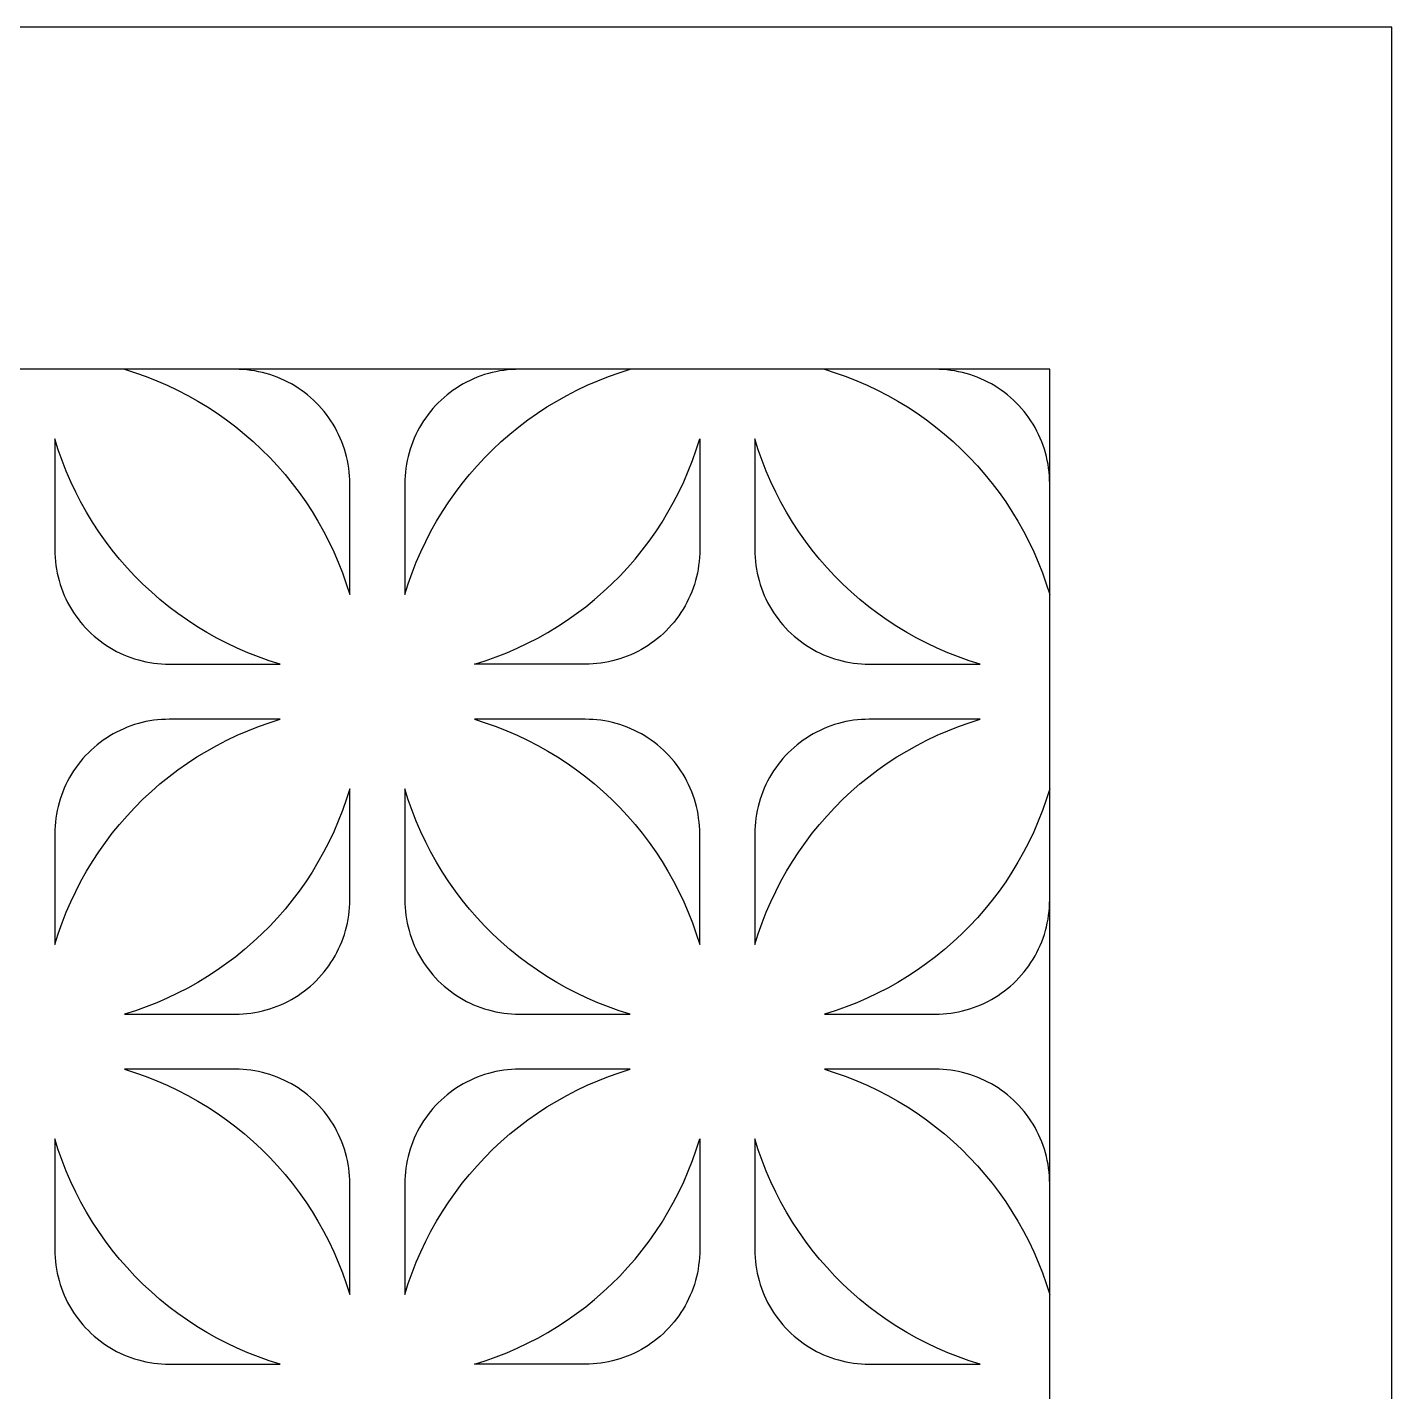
# Model space of a CAD drawing. Header units: millimetres. Extents: x 16455 to 19688, y 4050 to 7284.
# Drawn here: x 18890 to 19688, y 6486 to 7284 of the extents above; entities that cross this region are included whole.
import ezdxf

# ---------------------------------------------------------------- set-up
doc = ezdxf.new("R2010")
doc.units = ezdxf.units.MM
doc.layers.get('0').update_dxf_attribs({"color": 1, "true_color": 0xff0000})

msp = doc.modelspace()

# ---------------------------------------------------------------- linework, layer by layer
for points in [[(16454.58, 4050.49), (19687.77, 4050.49), (19687.77, 7283.68), (16454.58, 7283.68)], [(16654.58, 4250.49), (19487.77, 4250.49), (19487.77, 7083.68), (16654.58, 7083.68)]]:
    msp.add_lwpolyline(points, close=True)
for points in [[(19011.48, 7083.68), (18946.66, 7083.68)], [(18946.66, 7083.68), (18953.04, 7081.67), (18959.36, 7079.43), (18965.59, 7076.99), (18971.74, 7074.33), (18977.79, 7071.46), (18983.74, 7068.38), (18989.58, 7065.11), (18995.31, 7061.63), (19000.91, 7057.96), (19006.39, 7054.1), (19011.73, 7050.06), (19016.92, 7045.83), (19021.97, 7041.43), (19026.87, 7036.86), (19031.61, 7032.12), (19036.18, 7027.23), (19040.58, 7022.18), (19044.8, 7016.98), (19048.85, 7011.64), (19052.71, 7006.17), (19056.38, 7000.56), (19059.85, 6994.84), (19063.13, 6989), (19066.2, 6983.05), (19069.07, 6976.99), (19071.73, 6970.85), (19074.18, 6964.61), (19076.41, 6958.3), (19078.43, 6951.91)], [(19078.43, 7016.74), (19078.39, 7019.02), (19078.27, 7021.3), (19078.08, 7023.58), (19077.81, 7025.85), (19077.46, 7028.11), (19077.03, 7030.36), (19076.53, 7032.59), (19075.95, 7034.8), (19075.29, 7036.99), (19074.56, 7039.16), (19073.76, 7041.3), (19072.89, 7043.41), (19071.94, 7045.49), (19070.92, 7047.54), (19069.84, 7049.55), (19068.68, 7051.52), (19067.46, 7053.45), (19066.18, 7055.34), (19064.83, 7057.19), (19063.41, 7058.99), (19061.94, 7060.73), (19060.41, 7062.43), (19058.82, 7064.07), (19057.18, 7065.66), (19055.48, 7067.19), (19053.73, 7068.67), (19051.93, 7070.08), (19050.09, 7071.43), (19048.2, 7072.72), (19046.27, 7073.94), (19044.29, 7075.09), (19042.28, 7076.18), (19040.23, 7077.19), (19038.15, 7078.14), (19036.04, 7079.02), (19033.9, 7079.82), (19031.73, 7080.55), (19029.54, 7081.2), (19027.33, 7081.78), (19025.1, 7082.28), (19022.86, 7082.71), (19020.6, 7083.06), (19018.33, 7083.33), (19016.05, 7083.53), (19013.77, 7083.64), (19011.48, 7083.68)], [(19177.56, 7083.68), (19175.27, 7083.64), (19172.99, 7083.53), (19170.71, 7083.33), (19168.44, 7083.06), (19166.18, 7082.71), (19163.94, 7082.28), (19161.71, 7081.78), (19159.5, 7081.2), (19157.31, 7080.55), (19155.14, 7079.82), (19153, 7079.02), (19150.89, 7078.14), (19148.81, 7077.19), (19146.76, 7076.18), (19144.75, 7075.09), (19142.77, 7073.94), (19140.84, 7072.72), (19138.95, 7071.43), (19137.11, 7070.08), (19135.31, 7068.67), (19133.56, 7067.19), (19131.86, 7065.66), (19130.22, 7064.07), (19128.63, 7062.43), (19127.1, 7060.73), (19125.63, 7058.99), (19124.21, 7057.19), (19122.86, 7055.34), (19121.58, 7053.45), (19120.36, 7051.52), (19119.2, 7049.55), (19118.12, 7047.54), (19117.1, 7045.49), (19116.15, 7043.41), (19115.28, 7041.3), (19114.48, 7039.16), (19113.75, 7036.99), (19113.09, 7034.8), (19112.51, 7032.59), (19112.01, 7030.36), (19111.58, 7028.11), (19111.23, 7025.85), (19110.96, 7023.58), (19110.77, 7021.3), (19110.65, 7019.02), (19110.61, 7016.74)], [(19110.61, 6951.91), (19112.63, 6958.3), (19114.86, 6964.61), (19117.31, 6970.85), (19119.97, 6976.99), (19122.84, 6983.05), (19125.91, 6989), (19129.19, 6994.84), (19132.66, 7000.56), (19136.33, 7006.17), (19140.19, 7011.64), (19144.24, 7016.98), (19148.46, 7022.18), (19152.86, 7027.23), (19157.43, 7032.12), (19162.17, 7036.86), (19167.07, 7041.43), (19172.12, 7045.83), (19177.31, 7050.06), (19182.65, 7054.1), (19188.13, 7057.96), (19193.73, 7061.63), (19199.46, 7065.11), (19205.3, 7068.38), (19211.25, 7071.46), (19217.3, 7074.33), (19223.45, 7076.99), (19229.68, 7079.43), (19236, 7081.67), (19242.38, 7083.68)], [(19242.38, 7083.68), (19177.56, 7083.68)], [(19420.82, 7083.68), (19355.99, 7083.68)], [(19355.99, 7083.68), (19362.38, 7081.67), (19368.7, 7079.43), (19374.93, 7076.99), (19381.08, 7074.33), (19387.13, 7071.46), (19393.08, 7068.38), (19398.92, 7065.11), (19404.65, 7061.63), (19410.25, 7057.96), (19415.73, 7054.1), (19421.07, 7050.06), (19426.26, 7045.83), (19431.31, 7041.43), (19436.21, 7036.86), (19440.94, 7032.12), (19445.52, 7027.23), (19449.92, 7022.18), (19454.14, 7016.98), (19458.19, 7011.64), (19462.05, 7006.17), (19465.71, 7000.56), (19469.19, 6994.84), (19472.47, 6989), (19475.54, 6983.05), (19478.41, 6976.99), (19481.07, 6970.85), (19483.52, 6964.61), (19485.75, 6958.3), (19487.77, 6951.91)], [(19487.77, 7016.74), (19487.73, 7019.02), (19487.61, 7021.3), (19487.42, 7023.58), (19487.14, 7025.85), (19486.79, 7028.11), (19486.37, 7030.36), (19485.86, 7032.59), (19485.29, 7034.8), (19484.63, 7036.99), (19483.9, 7039.16), (19483.1, 7041.3), (19482.23, 7043.41), (19481.28, 7045.49), (19480.26, 7047.54), (19479.18, 7049.55), (19478.02, 7051.52), (19476.8, 7053.45), (19475.51, 7055.34), (19474.16, 7057.19), (19472.75, 7058.99), (19471.28, 7060.73), (19469.75, 7062.43), (19468.16, 7064.07), (19466.52, 7065.66), (19464.82, 7067.19), (19463.07, 7068.67), (19461.27, 7070.08), (19459.43, 7071.43), (19457.54, 7072.72), (19455.61, 7073.94), (19453.63, 7075.09), (19451.62, 7076.18), (19449.57, 7077.19), (19447.49, 7078.14), (19445.38, 7079.02), (19443.24, 7079.82), (19441.07, 7080.55), (19438.88, 7081.2), (19436.67, 7081.78), (19434.44, 7082.28), (19432.2, 7082.71), (19429.94, 7083.06), (19427.67, 7083.33), (19425.39, 7083.53), (19423.11, 7083.64), (19420.82, 7083.68)], [(19037.72, 6911.2), (19031.33, 6913.21), (19025.01, 6915.44), (19018.78, 6917.89), (19012.63, 6920.55), (19006.58, 6923.42), (19000.63, 6926.5), (18994.79, 6929.77), (18989.06, 6933.25), (18983.46, 6936.92), (18977.98, 6940.78), (18972.64, 6944.82), (18967.45, 6949.05), (18962.4, 6953.45), (18957.5, 6958.02), (18952.76, 6962.76), (18948.19, 6967.65), (18943.79, 6972.7), (18939.57, 6977.9), (18935.52, 6983.24), (18931.66, 6988.71), (18927.99, 6994.31), (18924.52, 7000.04), (18921.24, 7005.88), (18918.17, 7011.83), (18915.3, 7017.88), (18912.64, 7024.03), (18910.19, 7030.27), (18907.96, 7036.58), (18905.94, 7042.97)], [(18905.94, 7042.97), (18905.94, 6978.14)], [(19151.32, 6911.2), (19157.71, 6913.21), (19164.03, 6915.44), (19170.26, 6917.89), (19176.41, 6920.55), (19182.46, 6923.42), (19188.41, 6926.5), (19194.25, 6929.77), (19199.98, 6933.25), (19205.58, 6936.92), (19211.06, 6940.78), (19216.4, 6944.82), (19221.59, 6949.05), (19226.64, 6953.45), (19231.54, 6958.02), (19236.28, 6962.76), (19240.85, 6967.65), (19245.25, 6972.7), (19249.47, 6977.9), (19253.52, 6983.24), (19257.38, 6988.71), (19261.05, 6994.31), (19264.52, 7000.04), (19267.8, 7005.88), (19270.87, 7011.83), (19273.74, 7017.88), (19276.4, 7024.03), (19278.85, 7030.27), (19281.08, 7036.58), (19283.1, 7042.97)], [(19283.1, 7042.97), (19283.1, 6978.14)], [(19447.05, 6911.2), (19440.67, 6913.21), (19434.35, 6915.44), (19428.12, 6917.89), (19421.97, 6920.55), (19415.92, 6923.42), (19409.97, 6926.5), (19404.13, 6929.77), (19398.4, 6933.25), (19392.8, 6936.92), (19387.32, 6940.78), (19381.98, 6944.82), (19376.79, 6949.05), (19371.74, 6953.45), (19366.84, 6958.02), (19362.1, 6962.76), (19357.53, 6967.65), (19353.13, 6972.7), (19348.91, 6977.9), (19344.86, 6983.24), (19341, 6988.71), (19337.33, 6994.31), (19333.86, 7000.04), (19330.58, 7005.88), (19327.51, 7011.83), (19324.64, 7017.88), (19321.98, 7024.03), (19319.53, 7030.27), (19317.3, 7036.58), (19315.28, 7042.97)], [(19315.28, 7042.97), (19315.28, 6978.14)], [(19078.43, 6951.91), (19078.43, 7016.74)], [(19110.61, 7016.74), (19110.61, 6951.91)], [(19487.77, 6951.91), (19487.77, 7016.74)], [(18905.94, 6978.14), (18905.98, 6975.86), (18906.1, 6973.57), (18906.29, 6971.3), (18906.57, 6969.03), (18906.92, 6966.77), (18907.34, 6964.52), (18907.85, 6962.29), (18908.42, 6960.08), (18909.08, 6957.89), (18909.81, 6955.72), (18910.61, 6953.58), (18911.48, 6951.47), (18912.43, 6949.39), (18913.45, 6947.34), (18914.53, 6945.33), (18915.69, 6943.36), (18916.91, 6941.43), (18918.2, 6939.54), (18919.55, 6937.69), (18920.96, 6935.89), (18922.43, 6934.14), (18923.96, 6932.45), (18925.55, 6930.8), (18927.19, 6929.22), (18928.89, 6927.68), (18930.64, 6926.21), (18932.44, 6924.8), (18934.28, 6923.45), (18936.17, 6922.16), (18938.1, 6920.94), (18940.08, 6919.79), (18942.09, 6918.7), (18944.14, 6917.68), (18946.22, 6916.74), (18948.33, 6915.86), (18950.47, 6915.06), (18952.64, 6914.33), (18954.83, 6913.68), (18957.04, 6913.1), (18959.27, 6912.6), (18961.51, 6912.17), (18963.77, 6911.82), (18966.04, 6911.55), (18968.32, 6911.35), (18970.6, 6911.23), (18972.89, 6911.2)], [(19283.1, 6978.14), (19283.06, 6975.86), (19282.94, 6973.57), (19282.75, 6971.3), (19282.47, 6969.03), (19282.12, 6966.77), (19281.7, 6964.52), (19281.19, 6962.29), (19280.62, 6960.08), (19279.96, 6957.89), (19279.23, 6955.72), (19278.43, 6953.58), (19277.56, 6951.47), (19276.61, 6949.39), (19275.59, 6947.34), (19274.51, 6945.33), (19273.35, 6943.36), (19272.13, 6941.43), (19270.84, 6939.54), (19269.5, 6937.69), (19268.08, 6935.89), (19266.61, 6934.14), (19265.08, 6932.45), (19263.49, 6930.8), (19261.85, 6929.22), (19260.15, 6927.68), (19258.4, 6926.21), (19256.6, 6924.8), (19254.76, 6923.45), (19252.87, 6922.16), (19250.94, 6920.94), (19248.96, 6919.79), (19246.95, 6918.7), (19244.9, 6917.68), (19242.82, 6916.74), (19240.71, 6915.86), (19238.57, 6915.06), (19236.4, 6914.33), (19234.21, 6913.68), (19232, 6913.1), (19229.77, 6912.6), (19227.53, 6912.17), (19225.27, 6911.82), (19223, 6911.55), (19220.72, 6911.35), (19218.44, 6911.23), (19216.15, 6911.2)], [(19315.28, 6978.14), (19315.32, 6975.86), (19315.44, 6973.57), (19315.63, 6971.3), (19315.9, 6969.03), (19316.25, 6966.77), (19316.68, 6964.52), (19317.18, 6962.29), (19317.76, 6960.08), (19318.42, 6957.89), (19319.15, 6955.72), (19319.95, 6953.58), (19320.82, 6951.47), (19321.77, 6949.39), (19322.79, 6947.34), (19323.87, 6945.33), (19325.03, 6943.36), (19326.25, 6941.43), (19327.53, 6939.54), (19328.88, 6937.69), (19330.3, 6935.89), (19331.77, 6934.14), (19333.3, 6932.45), (19334.89, 6930.8), (19336.53, 6929.22), (19338.23, 6927.68), (19339.98, 6926.21), (19341.78, 6924.8), (19343.62, 6923.45), (19345.51, 6922.16), (19347.44, 6920.94), (19349.42, 6919.79), (19351.43, 6918.7), (19353.47, 6917.68), (19355.56, 6916.74), (19357.67, 6915.86), (19359.81, 6915.06), (19361.98, 6914.33), (19364.17, 6913.68), (19366.38, 6913.1), (19368.61, 6912.6), (19370.85, 6912.17), (19373.11, 6911.82), (19375.38, 6911.55), (19377.66, 6911.35), (19379.94, 6911.23), (19382.23, 6911.2)], [(18972.89, 6911.2), (19037.72, 6911.2)], [(19216.15, 6911.2), (19151.32, 6911.2)], [(19382.23, 6911.2), (19447.05, 6911.2)], [(18972.89, 6879.01), (18970.6, 6878.97), (18968.32, 6878.86), (18966.04, 6878.66), (18963.77, 6878.39), (18961.51, 6878.04), (18959.27, 6877.61), (18957.04, 6877.11), (18954.83, 6876.53), (18952.64, 6875.88), (18950.47, 6875.15), (18948.33, 6874.35), (18946.22, 6873.47), (18944.14, 6872.52), (18942.09, 6871.51), (18940.08, 6870.42), (18938.1, 6869.27), (18936.17, 6868.05), (18934.28, 6866.76), (18932.44, 6865.41), (18930.64, 6864), (18928.89, 6862.53), (18927.19, 6860.99), (18925.55, 6859.41), (18923.96, 6857.76), (18922.43, 6856.06), (18920.96, 6854.32), (18919.55, 6852.52), (18918.2, 6850.67), (18916.91, 6848.78), (18915.69, 6846.85), (18914.53, 6844.88), (18913.45, 6842.87), (18912.43, 6840.82), (18911.48, 6838.74), (18910.61, 6836.63), (18909.81, 6834.49), (18909.08, 6832.32), (18908.42, 6830.13), (18907.85, 6827.92), (18907.34, 6825.69), (18906.92, 6823.44), (18906.57, 6821.18), (18906.29, 6818.91), (18906.1, 6816.64), (18905.98, 6814.35), (18905.94, 6812.07)], [(18905.94, 6747.24), (18907.96, 6753.63), (18910.19, 6759.94), (18912.64, 6766.18), (18915.3, 6772.32), (18918.17, 6778.38), (18921.24, 6784.33), (18924.52, 6790.17), (18927.99, 6795.89), (18931.66, 6801.5), (18935.52, 6806.97), (18939.57, 6812.31), (18943.79, 6817.51), (18948.19, 6822.56), (18952.76, 6827.45), (18957.5, 6832.19), (18962.4, 6836.76), (18967.45, 6841.16), (18972.64, 6845.39), (18977.98, 6849.43), (18983.46, 6853.29), (18989.06, 6856.96), (18994.79, 6860.44), (19000.63, 6863.71), (19006.58, 6866.79), (19012.63, 6869.66), (19018.78, 6872.32), (19025.01, 6874.77), (19031.33, 6877), (19037.72, 6879.01)], [(19037.72, 6879.01), (18972.89, 6879.01)], [(19216.15, 6879.01), (19151.32, 6879.01)], [(19151.32, 6879.01), (19157.71, 6877), (19164.03, 6874.77), (19170.26, 6872.32), (19176.41, 6869.66), (19182.46, 6866.79), (19188.41, 6863.71), (19194.25, 6860.44), (19199.98, 6856.96), (19205.58, 6853.29), (19211.06, 6849.43), (19216.4, 6845.39), (19221.59, 6841.16), (19226.64, 6836.76), (19231.54, 6832.19), (19236.28, 6827.45), (19240.85, 6822.56), (19245.25, 6817.51), (19249.47, 6812.31), (19253.52, 6806.97), (19257.38, 6801.5), (19261.05, 6795.89), (19264.52, 6790.17), (19267.8, 6784.33), (19270.87, 6778.38), (19273.74, 6772.32), (19276.4, 6766.18), (19278.85, 6759.94), (19281.08, 6753.63), (19283.1, 6747.24)], [(19283.1, 6812.07), (19283.06, 6814.35), (19282.94, 6816.64), (19282.75, 6818.91), (19282.47, 6821.18), (19282.12, 6823.44), (19281.7, 6825.69), (19281.19, 6827.92), (19280.62, 6830.13), (19279.96, 6832.32), (19279.23, 6834.49), (19278.43, 6836.63), (19277.56, 6838.74), (19276.61, 6840.82), (19275.59, 6842.87), (19274.51, 6844.88), (19273.35, 6846.85), (19272.13, 6848.78), (19270.84, 6850.67), (19269.5, 6852.52), (19268.08, 6854.32), (19266.61, 6856.06), (19265.08, 6857.76), (19263.49, 6859.41), (19261.85, 6860.99), (19260.15, 6862.53), (19258.4, 6864), (19256.6, 6865.41), (19254.76, 6866.76), (19252.87, 6868.05), (19250.94, 6869.27), (19248.96, 6870.42), (19246.95, 6871.51), (19244.9, 6872.52), (19242.82, 6873.47), (19240.71, 6874.35), (19238.57, 6875.15), (19236.4, 6875.88), (19234.21, 6876.53), (19232, 6877.11), (19229.77, 6877.61), (19227.53, 6878.04), (19225.27, 6878.39), (19223, 6878.66), (19220.72, 6878.86), (19218.44, 6878.97), (19216.15, 6879.01)], [(19382.23, 6879.01), (19379.94, 6878.97), (19377.66, 6878.86), (19375.38, 6878.66), (19373.11, 6878.39), (19370.85, 6878.04), (19368.61, 6877.61), (19366.38, 6877.11), (19364.17, 6876.53), (19361.98, 6875.88), (19359.81, 6875.15), (19357.67, 6874.35), (19355.56, 6873.47), (19353.47, 6872.52), (19351.43, 6871.51), (19349.42, 6870.42), (19347.44, 6869.27), (19345.51, 6868.05), (19343.62, 6866.76), (19341.78, 6865.41), (19339.98, 6864), (19338.23, 6862.53), (19336.53, 6860.99), (19334.89, 6859.41), (19333.3, 6857.76), (19331.77, 6856.06), (19330.3, 6854.32), (19328.88, 6852.52), (19327.53, 6850.67), (19326.25, 6848.78), (19325.03, 6846.85), (19323.87, 6844.88), (19322.79, 6842.87), (19321.77, 6840.82), (19320.82, 6838.74), (19319.95, 6836.63), (19319.15, 6834.49), (19318.42, 6832.32), (19317.76, 6830.13), (19317.18, 6827.92), (19316.68, 6825.69), (19316.25, 6823.44), (19315.9, 6821.18), (19315.63, 6818.91), (19315.44, 6816.64), (19315.32, 6814.35), (19315.28, 6812.07)], [(19315.28, 6747.24), (19317.3, 6753.63), (19319.53, 6759.94), (19321.98, 6766.18), (19324.64, 6772.32), (19327.51, 6778.38), (19330.58, 6784.33), (19333.86, 6790.17), (19337.33, 6795.89), (19341, 6801.5), (19344.86, 6806.97), (19348.91, 6812.31), (19353.13, 6817.51), (19357.53, 6822.56), (19362.1, 6827.45), (19366.84, 6832.19), (19371.74, 6836.76), (19376.79, 6841.16), (19381.98, 6845.39), (19387.32, 6849.43), (19392.8, 6853.29), (19398.4, 6856.96), (19404.13, 6860.44), (19409.97, 6863.71), (19415.92, 6866.79), (19421.97, 6869.66), (19428.12, 6872.32), (19434.35, 6874.77), (19440.67, 6877), (19447.05, 6879.01)], [(19447.05, 6879.01), (19382.23, 6879.01)], [(19078.43, 6838.3), (19076.41, 6831.91), (19074.18, 6825.6), (19071.73, 6819.36), (19069.07, 6813.22), (19066.2, 6807.16), (19063.13, 6801.21), (19059.85, 6795.37), (19056.38, 6789.65), (19052.71, 6784.04), (19048.85, 6778.57), (19044.8, 6773.23), (19040.58, 6768.03), (19036.18, 6762.98), (19031.61, 6758.09), (19026.87, 6753.35), (19021.97, 6748.78), (19016.92, 6744.38), (19011.73, 6740.15), (19006.39, 6736.11), (19000.91, 6732.25), (18995.31, 6728.58), (18989.58, 6725.1), (18983.74, 6721.83), (18977.79, 6718.75), (18971.74, 6715.88), (18965.59, 6713.22), (18959.36, 6710.77), (18953.04, 6708.54), (18946.66, 6706.53)], [(19078.43, 6773.47), (19078.43, 6838.3)], [(19242.38, 6706.53), (19236, 6708.54), (19229.68, 6710.77), (19223.45, 6713.22), (19217.3, 6715.88), (19211.25, 6718.75), (19205.3, 6721.83), (19199.46, 6725.1), (19193.73, 6728.58), (19188.13, 6732.25), (19182.65, 6736.11), (19177.31, 6740.15), (19172.12, 6744.38), (19167.07, 6748.78), (19162.17, 6753.35), (19157.43, 6758.09), (19152.86, 6762.98), (19148.46, 6768.03), (19144.24, 6773.23), (19140.19, 6778.57), (19136.33, 6784.04), (19132.66, 6789.65), (19129.19, 6795.37), (19125.91, 6801.21), (19122.84, 6807.16), (19119.97, 6813.22), (19117.31, 6819.36), (19114.86, 6825.6), (19112.63, 6831.91), (19110.61, 6838.3)], [(19110.61, 6838.3), (19110.61, 6773.47)], [(19487.77, 6838.3), (19485.75, 6831.91), (19483.52, 6825.6), (19481.07, 6819.36), (19478.41, 6813.22), (19475.54, 6807.16), (19472.47, 6801.21), (19469.19, 6795.37), (19465.71, 6789.65), (19462.05, 6784.04), (19458.19, 6778.57), (19454.14, 6773.23), (19449.92, 6768.03), (19445.52, 6762.98), (19440.94, 6758.09), (19436.21, 6753.35), (19431.31, 6748.78), (19426.26, 6744.38), (19421.07, 6740.15), (19415.73, 6736.11), (19410.25, 6732.25), (19404.65, 6728.58), (19398.92, 6725.1), (19393.08, 6721.83), (19387.13, 6718.75), (19381.08, 6715.88), (19374.93, 6713.22), (19368.7, 6710.77), (19362.38, 6708.54), (19355.99, 6706.53)], [(19487.77, 6773.47), (19487.77, 6838.3)], [(18905.94, 6812.07), (18905.94, 6747.24)], [(19283.1, 6747.24), (19283.1, 6812.07)], [(19315.28, 6812.07), (19315.28, 6747.24)], [(19011.48, 6706.53), (19013.77, 6706.57), (19016.05, 6706.68), (19018.33, 6706.88), (19020.6, 6707.15), (19022.86, 6707.5), (19025.1, 6707.93), (19027.33, 6708.43), (19029.54, 6709.01), (19031.73, 6709.66), (19033.9, 6710.39), (19036.04, 6711.19), (19038.15, 6712.07), (19040.23, 6713.02), (19042.28, 6714.03), (19044.29, 6715.12), (19046.27, 6716.27), (19048.2, 6717.49), (19050.09, 6718.78), (19051.93, 6720.13), (19053.73, 6721.54), (19055.48, 6723.01), (19057.18, 6724.55), (19058.82, 6726.13), (19060.41, 6727.78), (19061.94, 6729.48), (19063.41, 6731.22), (19064.83, 6733.02), (19066.18, 6734.87), (19067.46, 6736.76), (19068.68, 6738.69), (19069.84, 6740.66), (19070.92, 6742.67), (19071.94, 6744.72), (19072.89, 6746.8), (19073.76, 6748.91), (19074.56, 6751.05), (19075.29, 6753.22), (19075.95, 6755.41), (19076.53, 6757.62), (19077.03, 6759.85), (19077.46, 6762.1), (19077.81, 6764.36), (19078.08, 6766.63), (19078.27, 6768.9), (19078.39, 6771.19), (19078.43, 6773.47)], [(19110.61, 6773.47), (19110.65, 6771.19), (19110.77, 6768.9), (19110.96, 6766.63), (19111.23, 6764.36), (19111.58, 6762.1), (19112.01, 6759.85), (19112.51, 6757.62), (19113.09, 6755.41), (19113.75, 6753.22), (19114.48, 6751.05), (19115.28, 6748.91), (19116.15, 6746.8), (19117.1, 6744.72), (19118.12, 6742.67), (19119.2, 6740.66), (19120.36, 6738.69), (19121.58, 6736.76), (19122.86, 6734.87), (19124.21, 6733.02), (19125.63, 6731.22), (19127.1, 6729.48), (19128.63, 6727.78), (19130.22, 6726.13), (19131.86, 6724.55), (19133.56, 6723.01), (19135.31, 6721.54), (19137.11, 6720.13), (19138.95, 6718.78), (19140.84, 6717.49), (19142.77, 6716.27), (19144.75, 6715.12), (19146.76, 6714.03), (19148.81, 6713.02), (19150.89, 6712.07), (19153, 6711.19), (19155.14, 6710.39), (19157.31, 6709.66), (19159.5, 6709.01), (19161.71, 6708.43), (19163.94, 6707.93), (19166.18, 6707.5), (19168.44, 6707.15), (19170.71, 6706.88), (19172.99, 6706.68), (19175.27, 6706.57), (19177.56, 6706.53)], [(19420.82, 6706.53), (19423.11, 6706.57), (19425.39, 6706.68), (19427.67, 6706.88), (19429.94, 6707.15), (19432.2, 6707.5), (19434.44, 6707.93), (19436.67, 6708.43), (19438.88, 6709.01), (19441.07, 6709.66), (19443.24, 6710.39), (19445.38, 6711.19), (19447.49, 6712.07), (19449.57, 6713.02), (19451.62, 6714.03), (19453.63, 6715.12), (19455.61, 6716.27), (19457.54, 6717.49), (19459.43, 6718.78), (19461.27, 6720.13), (19463.07, 6721.54), (19464.82, 6723.01), (19466.52, 6724.55), (19468.16, 6726.13), (19469.75, 6727.78), (19471.28, 6729.48), (19472.75, 6731.22), (19474.16, 6733.02), (19475.51, 6734.87), (19476.8, 6736.76), (19478.02, 6738.69), (19479.18, 6740.66), (19480.26, 6742.67), (19481.28, 6744.72), (19482.23, 6746.8), (19483.1, 6748.91), (19483.9, 6751.05), (19484.63, 6753.22), (19485.29, 6755.41), (19485.86, 6757.62), (19486.37, 6759.85), (19486.79, 6762.1), (19487.14, 6764.36), (19487.42, 6766.63), (19487.61, 6768.9), (19487.73, 6771.19), (19487.77, 6773.47)], [(18946.66, 6706.53), (19011.48, 6706.53)], [(19177.56, 6706.53), (19242.38, 6706.53)], [(19355.99, 6706.53), (19420.82, 6706.53)], [(19011.48, 6674.34), (18946.66, 6674.34)], [(18946.66, 6674.34), (18953.04, 6672.33), (18959.36, 6670.1), (18965.59, 6667.65), (18971.74, 6664.99), (18977.79, 6662.12), (18983.74, 6659.04), (18989.58, 6655.77), (18995.31, 6652.29), (19000.91, 6648.62), (19006.39, 6644.76), (19011.73, 6640.72), (19016.92, 6636.49), (19021.97, 6632.09), (19026.87, 6627.52), (19031.61, 6622.78), (19036.18, 6617.89), (19040.58, 6612.84), (19044.8, 6607.64), (19048.85, 6602.3), (19052.71, 6596.83), (19056.38, 6591.23), (19059.85, 6585.5), (19063.13, 6579.66), (19066.2, 6573.71), (19069.07, 6567.65), (19071.73, 6561.51), (19074.18, 6555.27), (19076.41, 6548.96), (19078.43, 6542.57)], [(19078.43, 6607.4), (19078.39, 6609.68), (19078.27, 6611.97), (19078.08, 6614.24), (19077.81, 6616.51), (19077.46, 6618.77), (19077.03, 6621.02), (19076.53, 6623.25), (19075.95, 6625.46), (19075.29, 6627.65), (19074.56, 6629.82), (19073.76, 6631.96), (19072.89, 6634.07), (19071.94, 6636.15), (19070.92, 6638.2), (19069.84, 6640.21), (19068.68, 6642.18), (19067.46, 6644.11), (19066.18, 6646), (19064.83, 6647.85), (19063.41, 6649.65), (19061.94, 6651.39), (19060.41, 6653.09), (19058.82, 6654.74), (19057.18, 6656.32), (19055.48, 6657.86), (19053.73, 6659.33), (19051.93, 6660.74), (19050.09, 6662.09), (19048.2, 6663.38), (19046.27, 6664.6), (19044.29, 6665.75), (19042.28, 6666.84), (19040.23, 6667.85), (19038.15, 6668.8), (19036.04, 6669.68), (19033.9, 6670.48), (19031.73, 6671.21), (19029.54, 6671.86), (19027.33, 6672.44), (19025.1, 6672.94), (19022.86, 6673.37), (19020.6, 6673.72), (19018.33, 6673.99), (19016.05, 6674.19), (19013.77, 6674.3), (19011.48, 6674.34)], [(19177.56, 6674.34), (19175.27, 6674.3), (19172.99, 6674.19), (19170.71, 6673.99), (19168.44, 6673.72), (19166.18, 6673.37), (19163.94, 6672.94), (19161.71, 6672.44), (19159.5, 6671.86), (19157.31, 6671.21), (19155.14, 6670.48), (19153, 6669.68), (19150.89, 6668.8), (19148.81, 6667.85), (19146.76, 6666.84), (19144.75, 6665.75), (19142.77, 6664.6), (19140.84, 6663.38), (19138.95, 6662.09), (19137.11, 6660.74), (19135.31, 6659.33), (19133.56, 6657.86), (19131.86, 6656.32), (19130.22, 6654.74), (19128.63, 6653.09), (19127.1, 6651.39), (19125.63, 6649.65), (19124.21, 6647.85), (19122.86, 6646), (19121.58, 6644.11), (19120.36, 6642.18), (19119.2, 6640.21), (19118.12, 6638.2), (19117.1, 6636.15), (19116.15, 6634.07), (19115.28, 6631.96), (19114.48, 6629.82), (19113.75, 6627.65), (19113.09, 6625.46), (19112.51, 6623.25), (19112.01, 6621.02), (19111.58, 6618.77), (19111.23, 6616.51), (19110.96, 6614.24), (19110.77, 6611.97), (19110.65, 6609.68), (19110.61, 6607.4)], [(19110.61, 6542.57), (19112.63, 6548.96), (19114.86, 6555.27), (19117.31, 6561.51), (19119.97, 6567.65), (19122.84, 6573.71), (19125.91, 6579.66), (19129.19, 6585.5), (19132.66, 6591.23), (19136.33, 6596.83), (19140.19, 6602.3), (19144.24, 6607.64), (19148.46, 6612.84), (19152.86, 6617.89), (19157.43, 6622.78), (19162.17, 6627.52), (19167.07, 6632.09), (19172.12, 6636.49), (19177.31, 6640.72), (19182.65, 6644.76), (19188.13, 6648.62), (19193.73, 6652.29), (19199.46, 6655.77), (19205.3, 6659.04), (19211.25, 6662.12), (19217.3, 6664.99), (19223.45, 6667.65), (19229.68, 6670.1), (19236, 6672.33), (19242.38, 6674.34)], [(19242.38, 6674.34), (19177.56, 6674.34)], [(19420.82, 6674.34), (19355.99, 6674.34)], [(19355.99, 6674.34), (19362.38, 6672.33), (19368.7, 6670.1), (19374.93, 6667.65), (19381.08, 6664.99), (19387.13, 6662.12), (19393.08, 6659.04), (19398.92, 6655.77), (19404.65, 6652.29), (19410.25, 6648.62), (19415.73, 6644.76), (19421.07, 6640.72), (19426.26, 6636.49), (19431.31, 6632.09), (19436.21, 6627.52), (19440.94, 6622.78), (19445.52, 6617.89), (19449.92, 6612.84), (19454.14, 6607.64), (19458.19, 6602.3), (19462.05, 6596.83), (19465.71, 6591.23), (19469.19, 6585.5), (19472.47, 6579.66), (19475.54, 6573.71), (19478.41, 6567.65), (19481.07, 6561.51), (19483.52, 6555.27), (19485.75, 6548.96), (19487.77, 6542.57)], [(19487.77, 6607.4), (19487.73, 6609.68), (19487.61, 6611.97), (19487.42, 6614.24), (19487.14, 6616.51), (19486.79, 6618.77), (19486.37, 6621.02), (19485.86, 6623.25), (19485.29, 6625.46), (19484.63, 6627.65), (19483.9, 6629.82), (19483.1, 6631.96), (19482.23, 6634.07), (19481.28, 6636.15), (19480.26, 6638.2), (19479.18, 6640.21), (19478.02, 6642.18), (19476.8, 6644.11), (19475.51, 6646), (19474.16, 6647.85), (19472.75, 6649.65), (19471.28, 6651.39), (19469.75, 6653.09), (19468.16, 6654.74), (19466.52, 6656.32), (19464.82, 6657.86), (19463.07, 6659.33), (19461.27, 6660.74), (19459.43, 6662.09), (19457.54, 6663.38), (19455.61, 6664.6), (19453.63, 6665.75), (19451.62, 6666.84), (19449.57, 6667.85), (19447.49, 6668.8), (19445.38, 6669.68), (19443.24, 6670.48), (19441.07, 6671.21), (19438.88, 6671.86), (19436.67, 6672.44), (19434.44, 6672.94), (19432.2, 6673.37), (19429.94, 6673.72), (19427.67, 6673.99), (19425.39, 6674.19), (19423.11, 6674.3), (19420.82, 6674.34)], [(19037.72, 6501.86), (19031.33, 6503.87), (19025.01, 6506.11), (19018.78, 6508.55), (19012.63, 6511.21), (19006.58, 6514.08), (19000.63, 6517.16), (18994.79, 6520.43), (18989.06, 6523.91), (18983.46, 6527.58), (18977.98, 6531.44), (18972.64, 6535.48), (18967.45, 6539.71), (18962.4, 6544.11), (18957.5, 6548.68), (18952.76, 6553.42), (18948.19, 6558.31), (18943.79, 6563.36), (18939.57, 6568.56), (18935.52, 6573.9), (18931.66, 6579.37), (18927.99, 6584.98), (18924.52, 6590.7), (18921.24, 6596.54), (18918.17, 6602.49), (18915.3, 6608.55), (18912.64, 6614.69), (18910.19, 6620.93), (18907.96, 6627.24), (18905.94, 6633.63)], [(18905.94, 6633.63), (18905.94, 6568.8)], [(19151.32, 6501.86), (19157.71, 6503.87), (19164.03, 6506.11), (19170.26, 6508.55), (19176.41, 6511.21), (19182.46, 6514.08), (19188.41, 6517.16), (19194.25, 6520.43), (19199.98, 6523.91), (19205.58, 6527.58), (19211.06, 6531.44), (19216.4, 6535.48), (19221.59, 6539.71), (19226.64, 6544.11), (19231.54, 6548.68), (19236.28, 6553.42), (19240.85, 6558.31), (19245.25, 6563.36), (19249.47, 6568.56), (19253.52, 6573.9), (19257.38, 6579.37), (19261.05, 6584.98), (19264.52, 6590.7), (19267.8, 6596.54), (19270.87, 6602.49), (19273.74, 6608.55), (19276.4, 6614.69), (19278.85, 6620.93), (19281.08, 6627.24), (19283.1, 6633.63)], [(19283.1, 6633.63), (19283.1, 6568.8)], [(19447.05, 6501.86), (19440.67, 6503.87), (19434.35, 6506.11), (19428.12, 6508.55), (19421.97, 6511.21), (19415.92, 6514.08), (19409.97, 6517.16), (19404.13, 6520.43), (19398.4, 6523.91), (19392.8, 6527.58), (19387.32, 6531.44), (19381.98, 6535.48), (19376.79, 6539.71), (19371.74, 6544.11), (19366.84, 6548.68), (19362.1, 6553.42), (19357.53, 6558.31), (19353.13, 6563.36), (19348.91, 6568.56), (19344.86, 6573.9), (19341, 6579.37), (19337.33, 6584.98), (19333.86, 6590.7), (19330.58, 6596.54), (19327.51, 6602.49), (19324.64, 6608.55), (19321.98, 6614.69), (19319.53, 6620.93), (19317.3, 6627.24), (19315.28, 6633.63)], [(19315.28, 6633.63), (19315.28, 6568.8)], [(19078.43, 6542.57), (19078.43, 6607.4)], [(19110.61, 6607.4), (19110.61, 6542.57)], [(19487.77, 6542.57), (19487.77, 6607.4)], [(18905.94, 6568.8), (18905.98, 6566.52), (18906.1, 6564.23), (18906.29, 6561.96), (18906.57, 6559.69), (18906.92, 6557.43), (18907.34, 6555.18), (18907.85, 6552.95), (18908.42, 6550.74), (18909.08, 6548.55), (18909.81, 6546.38), (18910.61, 6544.24), (18911.48, 6542.13), (18912.43, 6540.05), (18913.45, 6538), (18914.53, 6535.99), (18915.69, 6534.02), (18916.91, 6532.09), (18918.2, 6530.2), (18919.55, 6528.35), (18920.96, 6526.55), (18922.43, 6524.81), (18923.96, 6523.11), (18925.55, 6521.47), (18927.19, 6519.88), (18928.89, 6518.34), (18930.64, 6516.87), (18932.44, 6515.46), (18934.28, 6514.11), (18936.17, 6512.82), (18938.1, 6511.6), (18940.08, 6510.45), (18942.09, 6509.36), (18944.14, 6508.35), (18946.22, 6507.4), (18948.33, 6506.52), (18950.47, 6505.72), (18952.64, 6504.99), (18954.83, 6504.34), (18957.04, 6503.76), (18959.27, 6503.26), (18961.51, 6502.83), (18963.77, 6502.48), (18966.04, 6502.21), (18968.32, 6502.01), (18970.6, 6501.9), (18972.89, 6501.86)], [(19283.1, 6568.8), (19283.06, 6566.52), (19282.94, 6564.23), (19282.75, 6561.96), (19282.47, 6559.69), (19282.12, 6557.43), (19281.7, 6555.18), (19281.19, 6552.95), (19280.62, 6550.74), (19279.96, 6548.55), (19279.23, 6546.38), (19278.43, 6544.24), (19277.56, 6542.13), (19276.61, 6540.05), (19275.59, 6538), (19274.51, 6535.99), (19273.35, 6534.02), (19272.13, 6532.09), (19270.84, 6530.2), (19269.5, 6528.35), (19268.08, 6526.55), (19266.61, 6524.81), (19265.08, 6523.11), (19263.49, 6521.47), (19261.85, 6519.88), (19260.15, 6518.34), (19258.4, 6516.87), (19256.6, 6515.46), (19254.76, 6514.11), (19252.87, 6512.82), (19250.94, 6511.6), (19248.96, 6510.45), (19246.95, 6509.36), (19244.9, 6508.35), (19242.82, 6507.4), (19240.71, 6506.52), (19238.57, 6505.72), (19236.4, 6504.99), (19234.21, 6504.34), (19232, 6503.76), (19229.77, 6503.26), (19227.53, 6502.83), (19225.27, 6502.48), (19223, 6502.21), (19220.72, 6502.01), (19218.44, 6501.9), (19216.15, 6501.86)], [(19315.28, 6568.8), (19315.32, 6566.52), (19315.44, 6564.23), (19315.63, 6561.96), (19315.9, 6559.69), (19316.25, 6557.43), (19316.68, 6555.18), (19317.18, 6552.95), (19317.76, 6550.74), (19318.42, 6548.55), (19319.15, 6546.38), (19319.95, 6544.24), (19320.82, 6542.13), (19321.77, 6540.05), (19322.79, 6538), (19323.87, 6535.99), (19325.03, 6534.02), (19326.25, 6532.09), (19327.53, 6530.2), (19328.88, 6528.35), (19330.3, 6526.55), (19331.77, 6524.81), (19333.3, 6523.11), (19334.89, 6521.47), (19336.53, 6519.88), (19338.23, 6518.34), (19339.98, 6516.87), (19341.78, 6515.46), (19343.62, 6514.11), (19345.51, 6512.82), (19347.44, 6511.6), (19349.42, 6510.45), (19351.43, 6509.36), (19353.47, 6508.35), (19355.56, 6507.4), (19357.67, 6506.52), (19359.81, 6505.72), (19361.98, 6504.99), (19364.17, 6504.34), (19366.38, 6503.76), (19368.61, 6503.26), (19370.85, 6502.83), (19373.11, 6502.48), (19375.38, 6502.21), (19377.66, 6502.01), (19379.94, 6501.9), (19382.23, 6501.86)], [(18972.89, 6501.86), (19037.72, 6501.86)], [(19216.15, 6501.86), (19151.32, 6501.86)], [(19382.23, 6501.86), (19447.05, 6501.86)]]:
    msp.add_lwpolyline(points)

doc.saveas('drawing.dxf')
